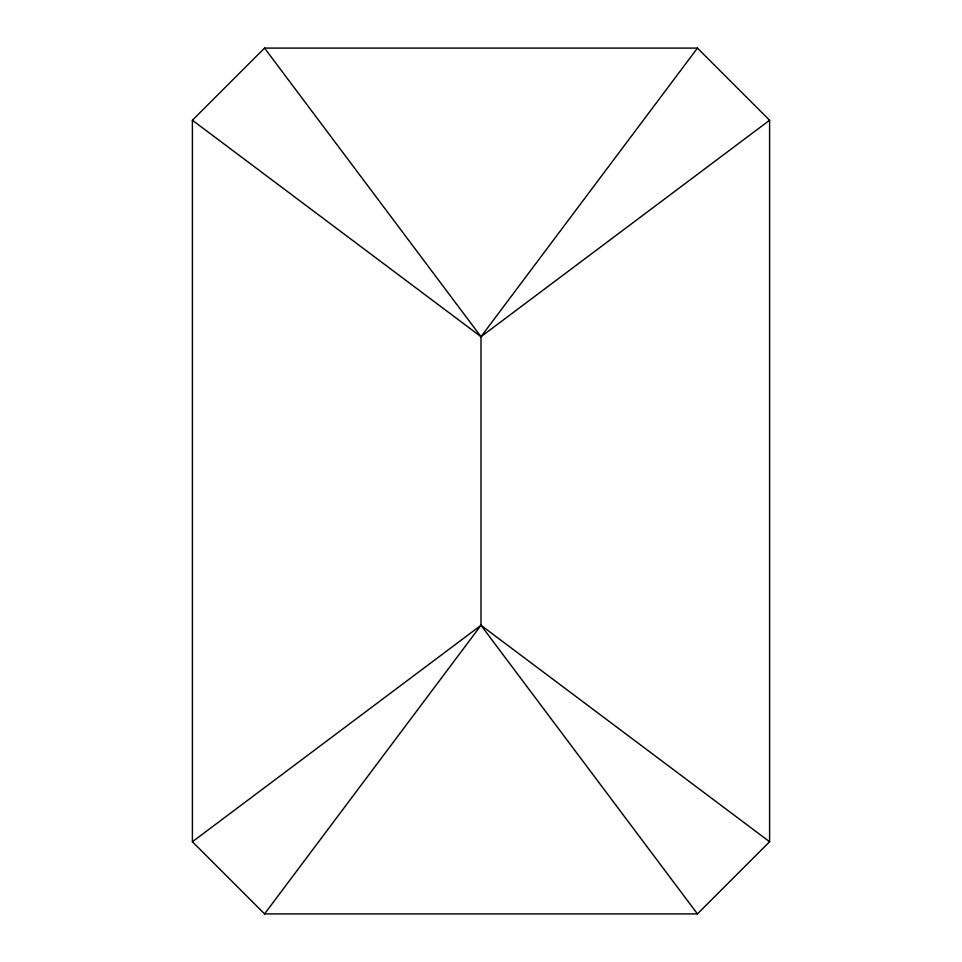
<?xml version="1.0" encoding="UTF-8"?>
<svg xmlns="http://www.w3.org/2000/svg" width="962" height="962" viewBox="0 0 962 962"><rect width="100%" height="100%" fill="white"/><g stroke="black" fill="none" stroke-linecap="round" stroke-linejoin="round"><path stroke-width="1.44" d="M264.55 913.9L481 625.3L481 336.7L697.45 48.1L769.6 120.25L769.6 841.75L697.45 913.9L264.55 913.9L192.4 841.75L192.4 120.25L264.55 48.1L697.45 48.1M192.4 120.25L481 336.7L769.6 120.25M192.4 841.75L481 625.3L769.6 841.75M264.55 48.1L481 336.7M481 625.3L697.45 913.9"/></g></svg>
